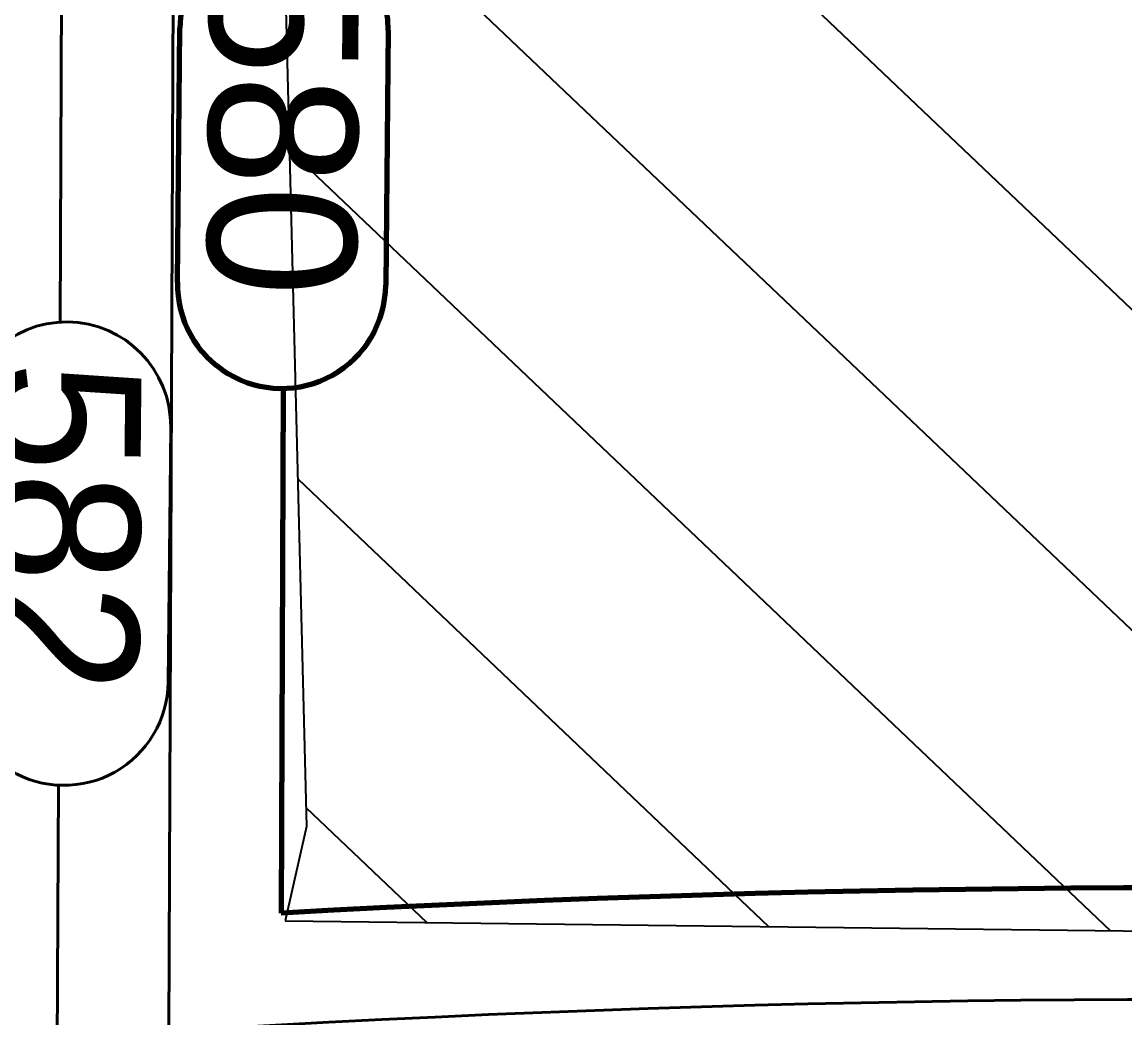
# Model space of a CAD drawing. Header units: inches. Extents: x -5337 to 1057, y 15227 to 19227.
# Drawn here: x -1825.5 to -1795.85, y 18856.44 to 18883.21 of the extents above; entities that cross this region are included whole.
import ezdxf
from ezdxf.enums import TextEntityAlignment as Align

# ---------------------------------------------------------------- set-up
doc = ezdxf.new("R2010")
doc.units = ezdxf.units.IN
doc.header["$LTSCALE"] = 150
doc.header["$MEASUREMENT"] = 0
doc.layers.add('COMT-MIN', color=84, linetype='Continuous')
doc.layers.add('CONT-MJR', color=84, linetype='Continuous')
doc.styles.add('Style-ENGINEERING', font='ENGINEERING.shx')

msp = doc.modelspace()

# ---------------------------------------------------------------- linework, layer by layer
at = {"color": 5}
for p, q in [((-1819.915, 18898.536), (-1777.869, 18858.554)), ((-1818.687, 18888.743), (-1787.056, 18858.666)), ((-1818.499, 18887.243), (-1817.853, 18861.579)), ((-1818.311, 18879.761), (-1796.244, 18858.778)), ((-1818.088, 18870.925), (-1805.431, 18858.889)), ((-1817.866, 18862.089), (-1814.618, 18859.001)), ((-1817.853, 18861.579), (-1818.427, 18859.047)), ((-1818.427, 18859.047), (-1758.58, 18858.32))]:
    msp.add_line(p, q, dxfattribs=at)
at = {"layer": 'COMT-MIN', "color": 5, "linetype": 'Continuous', "lineweight": 40}
for p, q in [((-1824.417, 18887.921), (-1824.47, 18875.14)), ((-1821.427, 18885.507), (-1821.548, 18856.068)), ((-1821.5, 18872.318), (-1821.569, 18865.46)), ((-1821.5, 18872.317), (-1821.5, 18872.318)), ((-1821.5, 18872.318), (-1821.5, 18872.318)), ((-1821.5, 18872.317), (-1821.5, 18872.317)), ((-1821.569, 18865.46), (-1821.569, 18865.46)), ((-1821.569, 18865.46), (-1821.569, 18865.46)), ((-1824.521, 18862.692), (-1824.562, 18852.861))]:
    msp.add_line(p, q, dxfattribs=at)
for centre, radius, start, end in [((-1824.3, 18872.345), 2.8, 359.4281, 179.4281), ((-1824.369, 18865.488), 2.8, 178.8584, 359.4281), ((-1793.979, 18418.05), 438.885, 69.72195, 93.60152)]:
    msp.add_arc(centre, radius, start, end, dxfattribs=at)
at = {"layer": 'CONT-MJR', "color": 5, "linetype": 'Continuous', "lineweight": 70}
for p, q in [((-1821.322, 18876.215), (-1821.254, 18883.045)), ((-1821.254, 18883.045), (-1821.254, 18883.045)), ((-1821.254, 18883.045), (-1821.254, 18883.045)), ((-1815.654, 18882.989), (-1815.723, 18876.131)), ((-1815.654, 18882.989), (-1815.654, 18882.989)), ((-1815.654, 18882.989), (-1815.654, 18882.989)), ((-1815.654, 18882.989), (-1815.654, 18882.989)), ((-1815.723, 18876.131), (-1815.723, 18876.131)), ((-1815.723, 18876.131), (-1815.723, 18876.131)), ((-1818.477, 18873.36), (-1818.535, 18859.252)), ((-1818.535, 18859.252), (-1818.535, 18859.252))]:
    msp.add_line(p, q, dxfattribs=at)
for centre, radius, start, end in [((-1818.454, 18883.017), 2.8, 359.4281, 179.4281), ((-1818.522, 18876.159), 2.8, 178.8584, 359.4281), ((-1793.979, 18418.05), 441.885, 69.7366, 93.18566)]:
    msp.add_arc(centre, radius, start, end, dxfattribs=at)

# ---------------------------------------------------------------- texts
at = {"layer": 'COMT-MIN', "color": 5, "linetype": 'Continuous', "lineweight": 40, "style": 'Style-ENGINEERING'}
msp.add_text('582', height=4, rotation=269.4281, dxfattribs=at).set_placement((-1822.283, 18874.063), align=Align.TOP_LEFT)
at = {"layer": 'CONT-MJR', "color": 5, "linetype": 'Continuous', "lineweight": 70, "style": 'Style-ENGINEERING'}
msp.add_text('580', height=4, rotation=269.4281, dxfattribs=at).set_placement((-1816.437, 18884.735), align=Align.TOP_LEFT)

doc.saveas('drawing.dxf')
